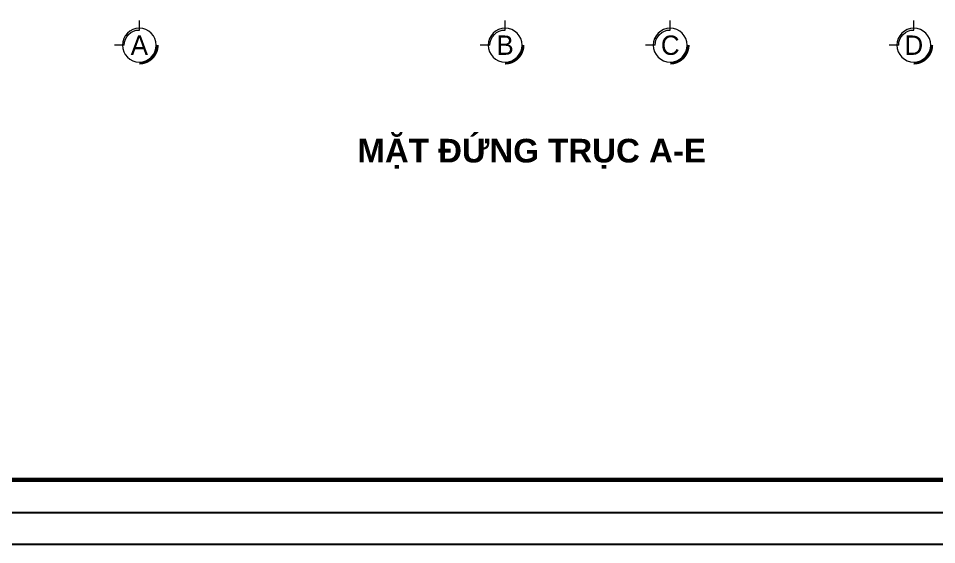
# Model space of a CAD drawing. Header units: millimetres. Extents: x -34806 to 662668, y 63228 to 99452.
# Drawn here: x 372965 to 387202, y 66792 to 74948 of the extents above; entities that cross this region are included whole.
import ezdxf
from ezdxf.enums import TextEntityAlignment as Align

# ---------------------------------------------------------------- set-up
doc = ezdxf.new("R2010")
doc.units = ezdxf.units.MM
doc.header["$LTSCALE"] = 200
doc.header["$MEASUREMENT"] = 0
doc.layers.get('0').update_dxf_attribs({"color": 95, "linetype": 'CONTINUOUS'})
doc.layers.get('DEFPOINTS').update_dxf_attribs({"linetype": 'CONTINUOUS'})
for name, color, linetype in [('DIM', 1, 'CONTINUOUS'), ('KHUNGTEN', 7, 'CONTINUOUS'), ('TEXT', 7, 'CONTINUOUS')]:
    doc.layers.add(name, color=color, linetype=linetype)
doc.layers.add('hacth', color=251, linetype='CONTINUOUS', lineweight=13)
doc.layers.add('thay', color=7, linetype='CONTINUOUS', lineweight=18)
doc.styles.add('Aria H B iso', font='VHARIALB.ttf')
doc.styles.add('dam', font='VHAVANB.ttf', dxfattribs={"width": 0.9, "height": 450})

# ---------------------------------------------------------------- blocks, each defined once
blk = doc.blocks.new('tr')
at = {"layer": 'thay', "ltscale": 600}
for p, q in [((0, -200), (0, 0)), ((313, -513), (513, -513))]:
    blk.add_line(p, q, dxfattribs=at)
at = {"layer": 'thay', "color": 150, "ltscale": 600, "const_width": 50}
blk.add_lwpolyline([(-375, -513, 0.414214), (0, -888, 0.414214)], format="xyb", dxfattribs=at)
at = {"layer": 'thay', "ltscale": 600}
blk.add_circle((0, -513), 350, dxfattribs=at)
blk.add_arc((0, -513), 313, 0, 90, dxfattribs=at)
blk = doc.blocks.new('khung')
at = {"layer": 'DEFPOINTS', "color": 8}
blk.add_lwpolyline([(0, 0), (31503, 0), (31503, 22275), (0, 22275)], close=True, dxfattribs=at)
at = {"layer": 'KHUNGTEN', "color": 4, "const_width": 54.3}
blk.add_lwpolyline([(848, 388), (31117, 388), (31117, 21887), (848, 21887)], close=True, dxfattribs=at)

msp = doc.modelspace()

# ---------------------------------------------------------------- linework, layer by layer
msp.add_lwpolyline([(401788.8, 66791.7), (359893.1, 66791.7), (359893.1, 96707.8), (401788.8, 96707.8)], close=True)

# ---------------------------------------------------------------- block references
at = {"layer": 'DIM', "xscale": -0.75, "yscale": 0.75, "zscale": 0.75}
for p in [(374840.7, 74917.3), (380511.6, 74917.3), (383071.6, 74917.3), (386848.4, 74917.3)]:
    msp.add_blockref('tr', p, dxfattribs=at)
at = {"layer": 'hacth', "xscale": 1.298143060485017, "yscale": 1.298143126914511, "zscale": 1.29814313413116}
msp.add_blockref('khung', (360587.5, 67291.7), dxfattribs=at)

# ---------------------------------------------------------------- texts
at = {"layer": 'KHUNGTEN', "color": 7, "style": 'Aria H B iso'}
msp.add_text('mÆt ®øng trôc a-e', height=366.723, dxfattribs=at).set_placement((380923.1, 72714.2), align=Align.CENTER)
at = {"layer": 'TEXT', "linetype": 'Continuous', "style": 'dam'}
for s, p in [('a', (374840.7, 74532.4)), ('b', (380511.6, 74532.4)), ('c', (383071.6, 74532.4)), ('d', (386848.4, 74532.4))]:
    msp.add_text(s, height=300, dxfattribs=at).set_placement(p, align=Align.MIDDLE)

doc.saveas('drawing.dxf')
